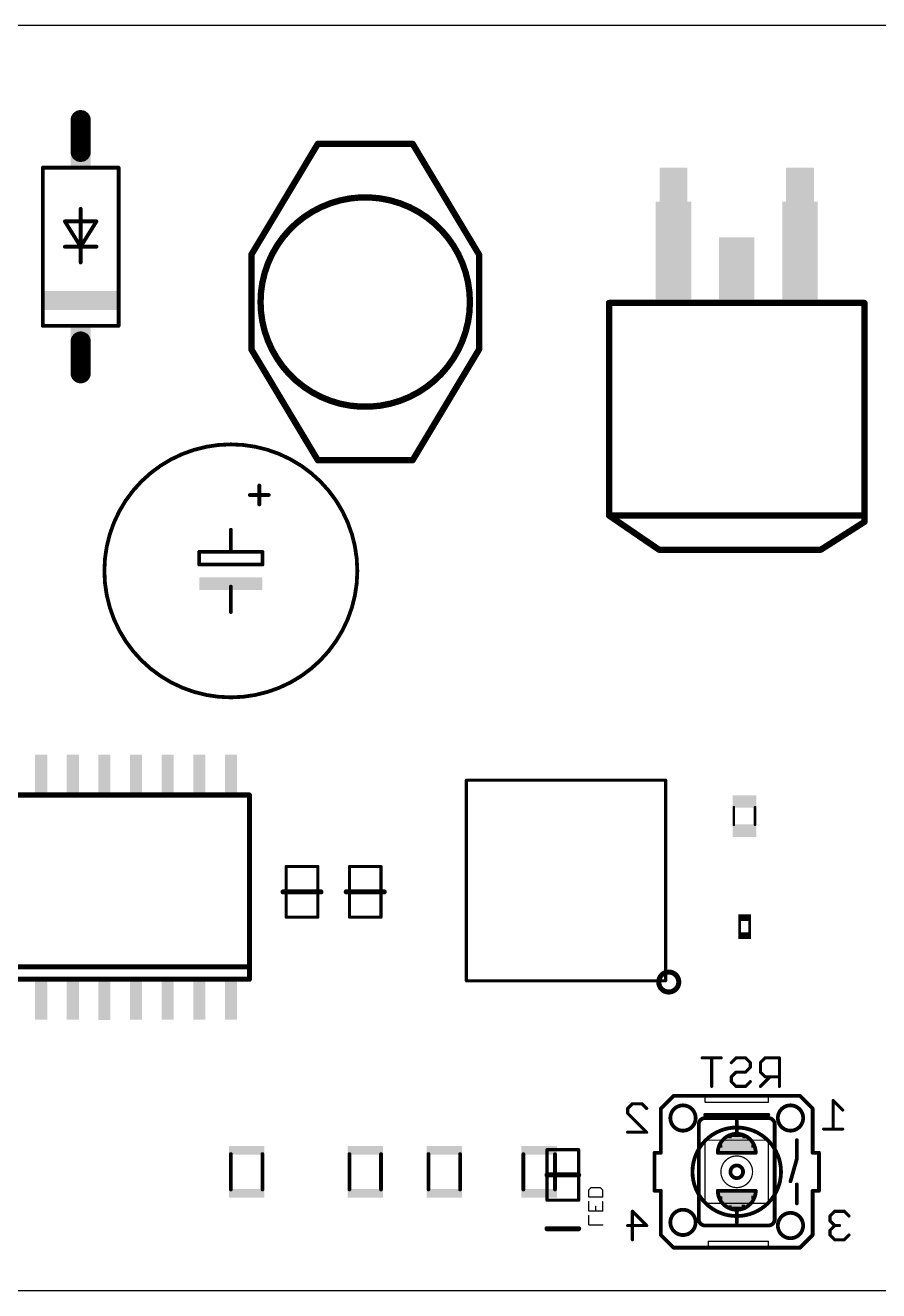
# Model space of a CAD drawing. Extents: x 0 to 105, y 6 to 57.
# Drawn here: x 19.7 to 54, y 6.3 to 57.1 of the extents above; entities that cross this region are included whole.
import ezdxf

# ---------------------------------------------------------------- set-up
doc = ezdxf.new("R2010")
doc.units = 0
doc.header["$MEASUREMENT"] = 0
doc.layers.get('0').update_dxf_attribs({"linetype": 'CONTINUOUS'})
for name, color, linetype in [('20', 53, 'CONTINUOUS'), ('21', 253, 'CONTINUOUS'), ('22', 253, 'CONTINUOUS'), ('26', 253, 'CONTINUOUS'), ('51', 253, 'CONTINUOUS'), ('52', 253, 'CONTINUOUS')]:
    doc.layers.add(name, color=color, linetype=linetype)

# ---------------------------------------------------------------- blocks, each defined once
blk = doc.blocks.new('RECT')
blk.add_solid([(-0.5, -0.5), (0.5, -0.5), (-0.5, 0.5), (0.5, 0.5)])

msp = doc.modelspace()

# ---------------------------------------------------------------- linework, layer by layer
at = {"layer": '20'}
for p, q in [((0, 57.15), (104.775, 57.15)), ((104.755, 6.3375), (0, 6.3375))]:
    msp.add_line(p, q, dxfattribs=at)
at = {"layer": '21'}
for points, const_width in [([(31.4325, 52.3875), (28.7655, 47.9425)], 0.254), ([(35.2425, 52.3875), (37.9095, 47.9425)], 0.254), ([(20.3835, 51.435), (20.3835, 45.085)], 0.1524), ([(23.4315, 51.435), (20.3835, 51.435)], 0.1524), ([(23.4315, 45.085), (23.4315, 51.435)], 0.1524), ([(21.9075, 48.26), (21.9075, 49.784)], 0.1524), ([(21.2725, 49.276), (22.5425, 49.276)], 0.1524), ([(21.9075, 48.26), (21.2725, 49.276)], 0.1524), ([(22.5425, 49.276), (21.9075, 48.26)], 0.1524), ([(21.2725, 48.26), (21.9075, 48.26)], 0.1524), ([(21.9075, 47.625), (21.9075, 48.26)], 0.1524), ([(21.9075, 48.26), (22.5425, 48.26)], 0.1524), ([(28.7655, 47.9425), (28.7655, 44.1325)], 0.254), ([(37.9095, 47.9425), (37.9095, 44.1325)], 0.254), ([(53.3908, 45.9994), (43.1292, 45.9994)], 0.254), ([(43.1292, 45.9994), (43.1292, 44.2214)], 0.254), ([(53.3908, 45.9994), (53.3908, 44.2214)], 0.254), ([(20.3835, 45.085), (23.4315, 45.085)], 0.1524), ([(31.4325, 39.6875), (28.7655, 44.1325)], 0.254), ([(35.2425, 39.6875), (37.9095, 44.1325)], 0.254), ([(29.083, 38.6715), (29.083, 37.9095)], 0.1524), ([(28.702, 38.2905), (29.464, 38.2905)], 0.1524), ([(31.5595, 22.352), (30.0355, 22.352)], 0.2032), ([(34.0995, 22.352), (32.5755, 22.352)], 0.2032), ([(49.53, 13.2715), (46.99, 13.2715)], 0.1524), ([(46.736, 9.2075), (46.736, 13.0175)], 0.1524), ([(49.784, 13.0175), (49.784, 9.2075)], 0.1524), ([(49.53, 8.9535), (46.99, 8.9535)], 0.1524)]:
    msp.add_lwpolyline(points, dxfattribs=dict(at, const_width=const_width))
for points, const_width in [([(31.487, 52.3548, 1), (31.378, 52.4202)], 0.127), ([(35.297, 52.4202, 1), (35.188, 52.3548)], 0.127), ([(20.4216, 51.435, 1), (20.3454, 51.435)], 0.0762), ([(20.3835, 51.4731, 1), (20.3835, 51.3969)], 0.0762), ([(23.4696, 51.435, 1), (23.3934, 51.435)], 0.0762), ([(23.4315, 51.3969, 1), (23.4315, 51.4731)], 0.0762), ([(21.9456, 49.784, 1), (21.8694, 49.784)], 0.0762), ([(31.5595, 49.8475, 0.6369), (31.5595, 42.2275)], 0.254), ([(31.5864, 49.79, 1), (31.5326, 49.905)], 0.127), ([(35.1155, 42.2275, 0.6369), (35.1155, 49.8475)], 0.254), ([(35.1424, 49.905, 1), (35.0886, 49.79)], 0.127), ([(21.2725, 49.3141, 1), (21.2725, 49.2379)], 0.0762), ([(21.3048, 49.2962, 1), (21.2402, 49.2558)], 0.0762), ([(22.5748, 49.2558, 1), (22.5102, 49.2962)], 0.0762), ([(22.5425, 49.2379, 1), (22.5425, 49.3141)], 0.0762), ([(21.2725, 48.2981, 1), (21.2725, 48.2219)], 0.0762), ([(21.9456, 48.26, 1), (21.8694, 48.26)], 0.0762), ([(21.9075, 48.2981, 1), (21.9075, 48.2219)], 0.0762), ([(21.8752, 48.2802, 1), (21.9398, 48.2398)], 0.0762), ([(21.8694, 48.26, 1), (21.9456, 48.26)], 0.0762), ([(21.8752, 48.2398, 1), (21.9398, 48.2802)], 0.0762), ([(21.9075, 48.2219, 1), (21.9075, 48.2981)], 0.0762), ([(22.5425, 48.2219, 1), (22.5425, 48.2981)], 0.0762), ([(28.711, 47.9752, 1), (28.82, 47.9098)], 0.127), ([(28.829, 47.9425, 1), (28.702, 47.9425)], 0.127), ([(37.973, 47.9425, 1), (37.846, 47.9425)], 0.127), ([(37.855, 47.9098, 1), (37.964, 47.9752)], 0.127), ([(21.8694, 47.625, 1), (21.9456, 47.625)], 0.0762), ([(43.1292, 46.0629, 1), (43.1292, 45.9359)], 0.127), ([(43.1927, 45.9994, 1), (43.0657, 45.9994)], 0.127), ([(53.4543, 45.9994, 1), (53.3273, 45.9994)], 0.127), ([(53.3908, 45.9359, 1), (53.3908, 46.0629)], 0.127), ([(20.3835, 45.1231, 1), (20.3835, 45.0469)], 0.0762), ([(20.3454, 45.085, 1), (20.4216, 45.085)], 0.0762), ([(23.3934, 45.085, 1), (23.4696, 45.085)], 0.0762), ([(23.4315, 45.0469, 1), (23.4315, 45.1231)], 0.0762), ([(28.82, 44.1652, 1), (28.711, 44.0998)], 0.127), ([(37.964, 44.0998, 1), (37.855, 44.1652)], 0.127), ([(43.0657, 44.2214, 1), (43.1927, 44.2214)], 0.127), ([(53.3273, 44.2214, 1), (53.4543, 44.2214)], 0.127), ([(28.702, 44.1325, 1), (28.829, 44.1325)], 0.127), ([(37.846, 44.1325, 1), (37.973, 44.1325)], 0.127), ([(31.5326, 42.17, 1), (31.5864, 42.285)], 0.127), ([(35.0886, 42.285, 1), (35.1424, 42.17)], 0.127), ([(27.94, 30.1625, 1), (27.94, 40.3225, 1), (27.94, 30.1625)], 0.1524), ([(31.378, 39.6548, 1), (31.487, 39.7202)], 0.127), ([(35.188, 39.7202, 1), (35.297, 39.6548)], 0.127), ([(29.1211, 38.6715, 1), (29.0449, 38.6715)], 0.0762), ([(28.702, 38.3286, 1), (28.702, 38.2524)], 0.0762), ([(29.464, 38.2524, 1), (29.464, 38.3286)], 0.0762), ([(29.0449, 37.9095, 1), (29.1211, 37.9095)], 0.0762), ([(30.0355, 22.4028, 1), (30.0355, 22.3012)], 0.1016), ([(31.5595, 22.3012, 1), (31.5595, 22.4028)], 0.1016), ([(32.5755, 22.4028, 1), (32.5755, 22.3012)], 0.1016), ([(34.0995, 22.3012, 1), (34.0995, 22.4028)], 0.1016), ([(45.5295, 18.3309, 1), (45.5295, 19.1341, 1), (45.5295, 18.3309)], 0.2032), ([(46.99, 13.2715, 0.4142), (46.736, 13.0175)], 0.1524), ([(46.99, 13.3096, 1), (46.99, 13.2334)], 0.0762), ([(46.99, 13.2334, 1), (46.99, 13.3096)], 0.0762), ([(49.784, 13.0175, 0.4142), (49.53, 13.2715)], 0.1524), ([(49.53, 13.3096, 1), (49.53, 13.2334)], 0.0762), ([(49.53, 13.2334, 1), (49.53, 13.3096)], 0.0762), ([(46.7741, 13.0175, 1), (46.6979, 13.0175)], 0.0762), ([(46.6979, 13.0175, 1), (46.7741, 13.0175)], 0.0762), ([(49.8221, 13.0175, 1), (49.7459, 13.0175)], 0.0762), ([(49.7459, 13.0175, 1), (49.8221, 13.0175)], 0.0762), ([(46.736, 9.2075, 0.4142), (46.99, 8.9535)], 0.1524), ([(46.7741, 9.2075, 1), (46.6979, 9.2075)], 0.0762), ([(46.6979, 9.2075, 1), (46.7741, 9.2075)], 0.0762), ([(49.53, 8.9535, 0.4142), (49.784, 9.2075)], 0.1524), ([(49.8221, 9.2075, 1), (49.7459, 9.2075)], 0.0762), ([(49.7459, 9.2075, 1), (49.8221, 9.2075)], 0.0762), ([(46.99, 8.9916, 1), (46.99, 8.9154)], 0.0762), ([(46.99, 8.9154, 1), (46.99, 8.9916)], 0.0762), ([(49.53, 8.9916, 1), (49.53, 8.9154)], 0.0762), ([(49.53, 8.9154, 1), (49.53, 8.9916)], 0.0762)]:
    msp.add_lwpolyline(points, format="xyb", dxfattribs=dict(at, const_width=const_width))
at = {"layer": '22'}
for points, const_width in [([(46.101, 14.1605), (46.99, 14.1605)], 0.1524), ([(46.99, 14.1605), (49.53, 14.1605)], 0.1524), ([(49.53, 14.1605), (50.419, 14.1605)], 0.1524), ([(46.99, 13.9065), (46.99, 14.1605)], 0.0508), ([(46.99, 13.9065), (49.53, 13.9065)], 0.0508), ([(49.53, 14.1605), (49.53, 13.9065)], 0.0508), ([(45.212, 11.8745), (45.212, 12.1285)], 0.1524), ([(51.308, 11.8745), (51.308, 12.1285)], 0.1524), ([(44.958, 10.3505), (44.958, 11.8745)], 0.1524), ([(45.212, 11.8745), (44.958, 11.8745)], 0.1524), ([(51.562, 11.8745), (51.308, 11.8745)], 0.1524), ([(51.562, 11.8745), (51.562, 10.3505)], 0.1524), ([(41.91, 10.9855), (40.64, 10.9855)], 0.2032), ([(44.958, 10.3505), (45.212, 10.3505)], 0.1524), ([(45.212, 10.3505), (45.212, 10.0965)], 0.1524), ([(51.308, 10.3505), (51.562, 10.3505)], 0.1524), ([(51.308, 10.3505), (51.308, 10.0965)], 0.1524), ([(40.64, 8.8265), (41.91, 8.8265)], 0.2032), ([(47.117, 8.0645), (46.101, 8.0645)], 0.1524), ([(49.53, 8.0645), (47.117, 8.0645)], 0.1524), ([(47.117, 8.3185), (49.53, 8.3185)], 0.0508), ([(47.117, 8.3185), (47.117, 8.0645)], 0.0508), ([(50.419, 8.0645), (49.53, 8.0645)], 0.1524), ([(49.53, 8.3185), (49.53, 8.0645)], 0.0508)]:
    msp.add_lwpolyline(points, dxfattribs=dict(at, const_width=const_width))
for points, const_width in [([(46.101, 14.1986, 1), (46.101, 14.1224)], 0.0762), ([(46.99, 14.1986, 1), (46.99, 14.1224)], 0.0762), ([(46.99, 14.1224, 1), (46.99, 14.1986)], 0.0762), ([(49.53, 14.1986, 1), (49.53, 14.1224)], 0.0762), ([(49.53, 14.1224, 1), (49.53, 14.1986)], 0.0762), ([(50.419, 14.1224, 1), (50.419, 14.1986)], 0.0762), ([(47.0027, 14.1605, 1), (46.9773, 14.1605)], 0.0254), ([(46.99, 13.9192, 1), (46.99, 13.8938)], 0.0254), ([(46.9773, 13.9065, 1), (47.0027, 13.9065)], 0.0254), ([(49.5427, 14.1605, 1), (49.5173, 14.1605)], 0.0254), ([(49.5173, 13.9065, 1), (49.5427, 13.9065)], 0.0254), ([(49.53, 13.8938, 1), (49.53, 13.9192)], 0.0254), ([(48.26, 9.3345, 1), (48.26, 12.8905, 1), (48.26, 9.3345)], 0.1524), ([(45.2501, 12.1285, 1), (45.1739, 12.1285)], 0.0762), ([(51.3461, 12.1285, 1), (51.2699, 12.1285)], 0.0762), ([(44.9961, 11.8745, 1), (44.9199, 11.8745)], 0.0762), ([(44.958, 11.9126, 1), (44.958, 11.8364)], 0.0762), ([(45.1739, 11.8745, 1), (45.2501, 11.8745)], 0.0762), ([(45.212, 11.8364, 1), (45.212, 11.9126)], 0.0762), ([(51.308, 11.9126, 1), (51.308, 11.8364)], 0.0762), ([(51.2699, 11.8745, 1), (51.3461, 11.8745)], 0.0762), ([(51.6001, 11.8745, 1), (51.5239, 11.8745)], 0.0762), ([(51.562, 11.8364, 1), (51.562, 11.9126)], 0.0762), ([(48.26, 10.8585, 1), (48.26, 11.3665, 1), (48.26, 10.8585)], 0.1524), ([(40.64, 11.0363, 1), (40.64, 10.9347)], 0.1016), ([(41.91, 10.9347, 1), (41.91, 11.0363)], 0.1016), ([(44.958, 10.3886, 1), (44.958, 10.3124)], 0.0762), ([(44.9199, 10.3505, 1), (44.9961, 10.3505)], 0.0762), ([(45.2501, 10.3505, 1), (45.1739, 10.3505)], 0.0762), ([(45.212, 10.3124, 1), (45.212, 10.3886)], 0.0762), ([(51.308, 10.3886, 1), (51.308, 10.3124)], 0.0762), ([(51.3461, 10.3505, 1), (51.2699, 10.3505)], 0.0762), ([(51.5239, 10.3505, 1), (51.6001, 10.3505)], 0.0762), ([(51.562, 10.3124, 1), (51.562, 10.3886)], 0.0762), ([(45.1739, 10.0965, 1), (45.2501, 10.0965)], 0.0762), ([(51.2699, 10.0965, 1), (51.3461, 10.0965)], 0.0762), ([(40.64, 8.8773, 1), (40.64, 8.7757)], 0.1016), ([(41.91, 8.7757, 1), (41.91, 8.8773)], 0.1016), ([(46.101, 8.1026, 1), (46.101, 8.0264)], 0.0762), ([(47.117, 8.1026, 1), (47.117, 8.0264)], 0.0762), ([(47.117, 8.0264, 1), (47.117, 8.1026)], 0.0762), ([(47.117, 8.3312, 1), (47.117, 8.3058)], 0.0254), ([(47.1297, 8.3185, 1), (47.1043, 8.3185)], 0.0254), ([(49.53, 8.1026, 1), (49.53, 8.0264)], 0.0762), ([(49.53, 8.0264, 1), (49.53, 8.1026)], 0.0762), ([(49.5427, 8.3185, 1), (49.5173, 8.3185)], 0.0254), ([(49.53, 8.3058, 1), (49.53, 8.3312)], 0.0254), ([(50.419, 8.0264, 1), (50.419, 8.1026)], 0.0762), ([(47.1043, 8.0645, 1), (47.1297, 8.0645)], 0.0254), ([(49.5173, 8.0645, 1), (49.5427, 8.0645)], 0.0254)]:
    msp.add_lwpolyline(points, format="xyb", dxfattribs=dict(at, const_width=const_width))
at = {"layer": '26'}
for points, const_width in [([(47.6357, 15.6855), (46.8731, 15.6855)], 0.127), ([(47.2544, 14.5415), (47.2544, 15.6855)], 0.127), ([(48.0425, 15.4948), (48.2331, 15.6855)], 0.127), ([(48.2331, 15.6855), (48.6144, 15.6855)], 0.127), ([(48.6144, 15.6855), (48.8051, 15.4948)], 0.127), ([(48.8051, 15.3041), (48.6144, 15.1135)], 0.127), ([(48.8051, 15.4948), (48.8051, 15.3041)], 0.127), ([(49.4025, 15.6855), (49.2119, 15.4948)], 0.127), ([(49.2119, 15.4948), (49.2119, 15.1135)], 0.127), ([(49.9745, 15.6855), (49.4025, 15.6855)], 0.127), ([(49.9745, 14.5415), (49.9745, 15.6855)], 0.127), ([(48.2331, 15.1135), (48.0425, 14.9228)], 0.127), ([(48.0425, 14.9228), (48.0425, 14.7322)], 0.127), ([(48.0425, 14.7322), (48.2331, 14.5415)], 0.127), ([(48.6144, 15.1135), (48.2331, 15.1135)], 0.127), ([(48.6144, 14.5415), (48.8051, 14.7322)], 0.127), ([(49.2119, 15.1135), (49.4025, 14.9228)], 0.127), ([(49.5932, 14.9228), (49.2119, 14.5415)], 0.127), ([(49.4025, 14.9228), (49.9745, 14.9228)], 0.127), ([(48.2331, 14.5415), (48.6144, 14.5415)], 0.127), ([(42.3164, 10.3812), (42.4096, 10.4744)], 0.0508), ([(42.3164, 10.1015), (42.3164, 10.3812)], 0.0508), ([(42.4096, 10.4744), (42.7825, 10.4744)], 0.0508), ([(42.7825, 10.4744), (42.8757, 10.3812)], 0.0508), ([(42.8757, 10.3812), (42.8757, 10.1015)], 0.0508), ([(42.8757, 10.1015), (42.3164, 10.1015)], 0.0508), ([(42.3164, 9.5402), (42.3164, 9.9131)], 0.0508), ([(42.596, 9.5402), (42.596, 9.7266)], 0.0508), ([(42.8757, 9.9131), (42.8757, 9.5402)], 0.0508), ([(42.8757, 9.5402), (42.3164, 9.5402)], 0.0508), ([(42.3164, 8.9789), (42.3164, 9.3518)], 0.0508), ([(42.8757, 8.9789), (42.3164, 8.9789)], 0.0508)]:
    msp.add_lwpolyline(points, dxfattribs=dict(at, const_width=const_width))
for points, const_width in [([(46.8731, 15.7172, 1), (46.8731, 15.6537)], 0.0635), ([(47.2861, 15.6855, 1), (47.2226, 15.6855)], 0.0635), ([(47.6357, 15.6537, 1), (47.6357, 15.7172)], 0.0635), ([(48.02, 15.5173, 1), (48.0649, 15.4724)], 0.0635), ([(48.2331, 15.7172, 1), (48.2331, 15.6537)], 0.0635), ([(48.2556, 15.663, 1), (48.2107, 15.7079)], 0.0635), ([(48.6369, 15.7079, 1), (48.592, 15.663)], 0.0635), ([(48.6144, 15.6537, 1), (48.6144, 15.7172)], 0.0635), ([(48.8369, 15.4948, 1), (48.7734, 15.4948)], 0.0635), ([(48.7734, 15.3041, 1), (48.8369, 15.3041)], 0.0635), ([(48.7827, 15.4724, 1), (48.8276, 15.5173)], 0.0635), ([(48.8276, 15.2817, 1), (48.7827, 15.3266)], 0.0635), ([(49.2436, 15.4948, 1), (49.1801, 15.4948)], 0.0635), ([(49.1894, 15.5173, 1), (49.2343, 15.4724)], 0.0635), ([(49.4025, 15.7172, 1), (49.4025, 15.6537)], 0.0635), ([(49.425, 15.663, 1), (49.3801, 15.7079)], 0.0635), ([(50.0063, 15.6855, 1), (49.9427, 15.6855)], 0.0635), ([(49.9745, 15.6537, 1), (49.9745, 15.7172)], 0.0635), ([(48.0742, 14.9228, 1), (48.0107, 14.9228)], 0.0635), ([(48.02, 14.9453, 1), (48.0649, 14.9004)], 0.0635), ([(48.0649, 14.7546, 1), (48.02, 14.7097)], 0.0635), ([(48.0107, 14.7322, 1), (48.0742, 14.7322)], 0.0635), ([(48.2331, 15.1452, 1), (48.2331, 15.0817)], 0.0635), ([(48.2556, 15.091, 1), (48.2107, 15.1359)], 0.0635), ([(48.592, 15.1359, 1), (48.6369, 15.091)], 0.0635), ([(48.6144, 15.0817, 1), (48.6144, 15.1452)], 0.0635), ([(48.8276, 14.7097, 1), (48.7827, 14.7546)], 0.0635), ([(49.1801, 15.1135, 1), (49.2436, 15.1135)], 0.0635), ([(49.2343, 15.1359, 1), (49.1894, 15.091)], 0.0635), ([(49.4025, 14.9546, 1), (49.4025, 14.8911)], 0.0635), ([(49.3801, 14.9004, 1), (49.425, 14.9453)], 0.0635), ([(49.6156, 14.9004, 1), (49.5707, 14.9453)], 0.0635), ([(49.9745, 14.8911, 1), (49.9745, 14.9546)], 0.0635), ([(47.2226, 14.5415, 1), (47.2861, 14.5415)], 0.0635), ([(48.2331, 14.5733, 1), (48.2331, 14.5098)], 0.0635), ([(48.2107, 14.519, 1), (48.2556, 14.564)], 0.0635), ([(48.592, 14.564, 1), (48.6369, 14.519)], 0.0635), ([(48.6144, 14.5098, 1), (48.6144, 14.5733)], 0.0635), ([(49.1894, 14.564, 1), (49.2343, 14.519)], 0.0635), ([(49.9427, 14.5415, 1), (50.0063, 14.5415)], 0.0635), ([(42.3291, 10.3812, 1), (42.3037, 10.3812)], 0.0254), ([(42.3074, 10.3901, 1), (42.3254, 10.3722)], 0.0254), ([(42.4096, 10.4871, 1), (42.4096, 10.4617)], 0.0254), ([(42.4186, 10.4654, 1), (42.4006, 10.4833)], 0.0254), ([(42.7914, 10.4833, 1), (42.7735, 10.4654)], 0.0254), ([(42.7825, 10.4617, 1), (42.7825, 10.4871)], 0.0254), ([(42.8884, 10.3812, 1), (42.863, 10.3812)], 0.0254), ([(42.8667, 10.3722, 1), (42.8847, 10.3901)], 0.0254), ([(42.3164, 10.1142, 1), (42.3164, 10.0888)], 0.0254), ([(42.3037, 10.1015, 1), (42.3291, 10.1015)], 0.0254), ([(42.3291, 9.9131, 1), (42.3037, 9.9131)], 0.0254), ([(42.6087, 9.7266, 1), (42.5833, 9.7266)], 0.0254), ([(42.863, 10.1015, 1), (42.8884, 10.1015)], 0.0254), ([(42.8884, 9.9131, 1), (42.863, 9.9131)], 0.0254), ([(42.8757, 10.0888, 1), (42.8757, 10.1142)], 0.0254), ([(42.3164, 9.5529, 1), (42.3164, 9.5275)], 0.0254), ([(42.3037, 9.5402, 1), (42.3291, 9.5402)], 0.0254), ([(42.3291, 9.3518, 1), (42.3037, 9.3518)], 0.0254), ([(42.5833, 9.5402, 1), (42.6087, 9.5402)], 0.0254), ([(42.863, 9.5402, 1), (42.8884, 9.5402)], 0.0254), ([(42.8757, 9.5275, 1), (42.8757, 9.5529)], 0.0254), ([(42.3164, 8.9916, 1), (42.3164, 8.9662)], 0.0254), ([(42.3037, 8.9789, 1), (42.3291, 8.9789)], 0.0254), ([(42.8757, 8.9662, 1), (42.8757, 8.9916)], 0.0254)]:
    msp.add_lwpolyline(points, format="xyb", dxfattribs=dict(at, const_width=const_width))
at = {"layer": '51'}
for points, const_width in [([(21.9075, 53.34), (21.9075, 52.07)], 0.8128), ([(35.2425, 52.3875), (31.4325, 52.3875)], 0.254), ([(43.1292, 45.9994), (43.1292, 37.465)], 0.254), ([(53.3908, 37.465), (53.3908, 45.9994)], 0.254), ([(21.9075, 43.18), (21.9075, 44.45)], 0.8128), ([(35.2425, 39.6875), (31.4325, 39.6875)], 0.254), ([(43.1292, 37.465), (45.1358, 36.0934)], 0.254), ([(53.3908, 37.465), (43.1292, 37.465)], 0.254), ([(51.6382, 36.0934), (53.3908, 37.211)], 0.254), ([(53.3908, 37.211), (53.3908, 37.465)], 0.254), ([(27.94, 36.8935), (27.94, 36.0045)], 0.1524), ([(27.94, 36.0045), (26.67, 36.0045)], 0.1524), ([(26.67, 36.0045), (26.67, 35.4965)], 0.1524), ([(29.21, 36.0045), (27.94, 36.0045)], 0.1524), ([(29.21, 35.4965), (29.21, 36.0045)], 0.1524), ([(45.1358, 36.0934), (51.6382, 36.0934)], 0.254), ([(26.67, 35.4965), (29.21, 35.4965)], 0.1524), ([(27.94, 34.6075), (27.94, 33.5915)], 0.1524), ([(37.4015, 18.7833), (37.4015, 26.8351)], 0.127), ([(37.4015, 26.8351), (45.4025, 26.8351)], 0.127), ([(45.4025, 26.8351), (45.4025, 18.7833)], 0.127), ([(18.305, 26.2425), (28.685, 26.2425)], 0.2032), ([(28.685, 26.2425), (28.685, 19.3425)], 0.2032), ([(48.1455, 25.044), (48.1455, 25.756)], 0.1016), ([(48.9965, 25.044), (48.9965, 25.756)], 0.1016), ([(30.1625, 23.368), (31.4325, 23.368)], 0.127), ([(30.1625, 21.336), (30.1625, 23.368)], 0.127), ([(31.4325, 23.368), (31.4325, 21.336)], 0.127), ([(32.7025, 23.368), (33.9725, 23.368)], 0.127), ([(32.7025, 21.336), (32.7025, 23.368)], 0.127), ([(33.9725, 23.368), (33.9725, 21.336)], 0.127), ([(31.4325, 21.336), (30.1625, 21.336)], 0.127), ([(33.9725, 21.336), (32.7025, 21.336)], 0.127), ([(48.3775, 20.53), (48.3775, 21.38)], 0.1016), ([(48.7775, 21.38), (48.7775, 20.53)], 0.1016), ([(28.685, 19.3425), (18.305, 19.3425)], 0.2032), ([(28.685, 19.3425), (28.685, 18.8425)], 0.2032), ([(28.685, 18.8425), (18.305, 18.8425)], 0.2032), ([(45.4025, 18.7833), (37.4015, 18.7833)], 0.127), ([(48.26, 12.6365), (48.26, 13.1445)], 0.1524), ([(27.94, 11.8237), (27.94, 10.4013)], 0.1524), ([(29.21, 11.8237), (29.21, 10.4013)], 0.1524), ([(32.7025, 11.8237), (32.7025, 10.4013)], 0.1524), ([(33.9725, 11.8237), (33.9725, 10.4013)], 0.1524), ([(35.8775, 10.4013), (35.8775, 11.8237)], 0.1524), ([(37.1475, 10.4013), (37.1475, 11.8237)], 0.1524), ([(39.6875, 11.8237), (39.6875, 10.4013)], 0.1524), ([(40.9575, 11.8237), (40.9575, 10.4013)], 0.1524), ([(47.498, 11.8745), (49.022, 11.8745)], 0.1524), ([(47.498, 10.3505), (49.022, 10.3505)], 0.1524), ([(48.26, 9.5885), (48.26, 9.0805)], 0.1524)]:
    msp.add_lwpolyline(points, dxfattribs=dict(at, const_width=const_width))
for points, const_width in [([(22.1107, 53.34, 1), (21.7043, 53.34)], 0.4064), ([(31.4325, 52.451, 1), (31.4325, 52.324)], 0.127), ([(35.2425, 52.324, 1), (35.2425, 52.451)], 0.127), ([(21.7043, 52.07, 1), (22.1107, 52.07)], 0.4064), ([(35.1155, 49.8475, 0.2218), (31.5595, 49.8475)], 0.254), ([(31.5326, 49.905, 1), (31.5864, 49.79)], 0.127), ([(35.0886, 49.79, 1), (35.1424, 49.905)], 0.127), ([(43.1927, 45.9994, 1), (43.0657, 45.9994)], 0.127), ([(53.4543, 45.9994, 1), (53.3273, 45.9994)], 0.127), ([(22.1107, 44.45, 1), (21.7043, 44.45)], 0.4064), ([(21.7043, 43.18, 1), (22.1107, 43.18)], 0.4064), ([(31.5595, 42.2275, 0.2218), (35.1155, 42.2275)], 0.254), ([(31.5864, 42.285, 1), (31.5326, 42.17)], 0.127), ([(35.1424, 42.17, 1), (35.0886, 42.285)], 0.127), ([(31.4325, 39.751, 1), (31.4325, 39.624)], 0.127), ([(35.2425, 39.624, 1), (35.2425, 39.751)], 0.127), ([(43.165, 37.5174, 1), (43.0934, 37.4126)], 0.127), ([(43.1292, 37.5285, 1), (43.1292, 37.4015)], 0.127), ([(43.0657, 37.465, 1), (43.1927, 37.465)], 0.127), ([(53.4543, 37.465, 1), (53.3273, 37.465)], 0.127), ([(53.3273, 37.465, 1), (53.4543, 37.465)], 0.127), ([(53.3273, 37.211, 1), (53.4543, 37.211)], 0.127), ([(53.4249, 37.1575, 1), (53.3567, 37.2645)], 0.127), ([(53.3908, 37.4015, 1), (53.3908, 37.5285)], 0.127), ([(27.9781, 36.8935, 1), (27.9019, 36.8935)], 0.0762), ([(26.67, 36.0426, 1), (26.67, 35.9664)], 0.0762), ([(26.7081, 36.0045, 1), (26.6319, 36.0045)], 0.0762), ([(27.94, 36.0426, 1), (27.94, 35.9664)], 0.0762), ([(27.94, 35.9664, 1), (27.94, 36.0426)], 0.0762), ([(29.2481, 36.0045, 1), (29.1719, 36.0045)], 0.0762), ([(29.21, 35.9664, 1), (29.21, 36.0426)], 0.0762), ([(45.1358, 36.1569, 1), (45.1358, 36.0299)], 0.127), ([(45.1, 36.041, 1), (45.1716, 36.1458)], 0.127), ([(51.6041, 36.1469, 1), (51.6723, 36.0399)], 0.127), ([(51.6382, 36.0299, 1), (51.6382, 36.1569)], 0.127), ([(26.67, 35.5346, 1), (26.67, 35.4584)], 0.0762), ([(27.9019, 36.0045, 1), (27.9781, 36.0045)], 0.0762), ([(29.21, 35.4584, 1), (29.21, 35.5346)], 0.0762), ([(26.6319, 35.4965, 1), (26.7081, 35.4965)], 0.0762), ([(29.1719, 35.4965, 1), (29.2481, 35.4965)], 0.0762), ([(27.9781, 34.6075, 1), (27.9019, 34.6075)], 0.0762), ([(27.9019, 33.5915, 1), (27.9781, 33.5915)], 0.0762), ([(37.4333, 26.8351, 1), (37.3697, 26.8351)], 0.0635), ([(37.4015, 26.8668, 1), (37.4015, 26.8034)], 0.0635), ([(45.4343, 26.8351, 1), (45.3708, 26.8351)], 0.0635), ([(45.4025, 26.8034, 1), (45.4025, 26.8668)], 0.0635), ([(28.7358, 26.2425, 1), (28.6342, 26.2425)], 0.1016), ([(28.685, 26.1917, 1), (28.685, 26.2933)], 0.1016), ([(48.1709, 25.756, 1), (48.1201, 25.756)], 0.0508), ([(49.0219, 25.756, 1), (48.9711, 25.756)], 0.0508), ([(48.1201, 25.044, 1), (48.1709, 25.044)], 0.0508), ([(48.9711, 25.044, 1), (49.0219, 25.044)], 0.0508), ([(30.1625, 23.3998, 1), (30.1625, 23.3363)], 0.0635), ([(30.1943, 23.368, 1), (30.1308, 23.368)], 0.0635), ([(31.4642, 23.368, 1), (31.4008, 23.368)], 0.0635), ([(31.4325, 23.3363, 1), (31.4325, 23.3998)], 0.0635), ([(32.7343, 23.368, 1), (32.6707, 23.368)], 0.0635), ([(32.7025, 23.3998, 1), (32.7025, 23.3363)], 0.0635), ([(34.0043, 23.368, 1), (33.9408, 23.368)], 0.0635), ([(33.9725, 23.3363, 1), (33.9725, 23.3998)], 0.0635), ([(30.1625, 21.3678, 1), (30.1625, 21.3043)], 0.0635), ([(30.1308, 21.336, 1), (30.1943, 21.336)], 0.0635), ([(31.4008, 21.336, 1), (31.4642, 21.336)], 0.0635), ([(31.4325, 21.3043, 1), (31.4325, 21.3678)], 0.0635), ([(32.6707, 21.336, 1), (32.7343, 21.336)], 0.0635), ([(32.7025, 21.3678, 1), (32.7025, 21.3043)], 0.0635), ([(33.9408, 21.336, 1), (34.0043, 21.336)], 0.0635), ([(33.9725, 21.3043, 1), (33.9725, 21.3678)], 0.0635), ([(48.4029, 21.38, 1), (48.3521, 21.38)], 0.0508), ([(48.8029, 21.38, 1), (48.7521, 21.38)], 0.0508), ([(48.3521, 20.53, 1), (48.4029, 20.53)], 0.0508), ([(48.7521, 20.53, 1), (48.8029, 20.53)], 0.0508), ([(28.7358, 19.3425, 1), (28.6342, 19.3425)], 0.1016), ([(28.6342, 19.3425, 1), (28.7358, 19.3425)], 0.1016), ([(28.685, 19.2917, 1), (28.685, 19.3933)], 0.1016), ([(28.6342, 18.8425, 1), (28.7358, 18.8425)], 0.1016), ([(28.685, 18.7917, 1), (28.685, 18.8933)], 0.1016), ([(37.3697, 18.7833, 1), (37.4333, 18.7833)], 0.0635), ([(37.4015, 18.815, 1), (37.4015, 18.7516)], 0.0635), ([(45.3708, 18.7833, 1), (45.4343, 18.7833)], 0.0635), ([(45.4025, 18.7516, 1), (45.4025, 18.815)], 0.0635), ([(48.2981, 13.1445, 1), (48.2219, 13.1445)], 0.0762), ([(49.022, 11.8745, 1), (47.498, 11.8745)], 0.1524), ([(48.2219, 12.6365, 1), (48.2981, 12.6365)], 0.0762), ([(27.9781, 11.8237, 1), (27.9019, 11.8237)], 0.0762), ([(29.2481, 11.8237, 1), (29.1719, 11.8237)], 0.0762), ([(32.7406, 11.8237, 1), (32.6644, 11.8237)], 0.0762), ([(34.0106, 11.8237, 1), (33.9344, 11.8237)], 0.0762), ([(35.9156, 11.8237, 1), (35.8394, 11.8237)], 0.0762), ([(37.1856, 11.8237, 1), (37.1094, 11.8237)], 0.0762), ([(39.7256, 11.8237, 1), (39.6494, 11.8237)], 0.0762), ([(40.9956, 11.8237, 1), (40.9194, 11.8237)], 0.0762), ([(47.498, 11.9126, 1), (47.498, 11.8364)], 0.0762), ([(47.4599, 11.8745, 1), (47.5361, 11.8745)], 0.0762), ([(48.9839, 11.8745, 1), (49.0601, 11.8745)], 0.0762), ([(49.022, 11.8364, 1), (49.022, 11.9126)], 0.0762), ([(27.9019, 10.4013, 1), (27.9781, 10.4013)], 0.0762), ([(29.1719, 10.4013, 1), (29.2481, 10.4013)], 0.0762), ([(32.6644, 10.4013, 1), (32.7406, 10.4013)], 0.0762), ([(33.9344, 10.4013, 1), (34.0106, 10.4013)], 0.0762), ([(35.8394, 10.4013, 1), (35.9156, 10.4013)], 0.0762), ([(37.1094, 10.4013, 1), (37.1856, 10.4013)], 0.0762), ([(39.6494, 10.4013, 1), (39.7256, 10.4013)], 0.0762), ([(40.9194, 10.4013, 1), (40.9956, 10.4013)], 0.0762), ([(47.498, 10.3886, 1), (47.498, 10.3124)], 0.0762), ([(47.498, 10.3505, 1), (49.022, 10.3505)], 0.1524), ([(47.5361, 10.3505, 1), (47.4599, 10.3505)], 0.0762), ([(49.0601, 10.3505, 1), (48.9839, 10.3505)], 0.0762), ([(49.022, 10.3124, 1), (49.022, 10.3886)], 0.0762), ([(48.2981, 9.5885, 1), (48.2219, 9.5885)], 0.0762), ([(48.2219, 9.0805, 1), (48.2981, 9.0805)], 0.0762)]:
    msp.add_lwpolyline(points, format="xyb", dxfattribs=dict(at, const_width=const_width))
at = {"layer": '52'}
for points, const_width in [([(45.212, 13.6525), (45.72, 14.1605)], 0.1524), ([(45.72, 14.1605), (46.101, 14.1605)], 0.1524), ([(50.8, 14.1605), (50.419, 14.1605)], 0.1524), ([(50.8, 14.1605), (51.308, 13.6525)], 0.1524), ([(43.8779, 13.6533), (44.0685, 13.844)], 0.127), ([(44.0685, 13.844), (44.4498, 13.844)], 0.127), ([(44.4498, 13.844), (44.6405, 13.6533)], 0.127), ([(45.212, 12.1285), (45.212, 13.6525)], 0.1524), ([(51.308, 13.6525), (51.308, 12.1285)], 0.1524), ([(52.5145, 13.5897), (52.1332, 13.971)], 0.127), ([(52.1332, 13.971), (52.1332, 12.827)], 0.127), ([(43.8779, 13.4627), (43.8779, 13.6533)], 0.127), ([(44.6405, 12.7), (43.8779, 13.4627)], 0.127), ([(46.99, 13.3985), (49.53, 13.3985)], 0.1524), ([(43.8779, 12.7), (44.6405, 12.7)], 0.127), ([(52.5145, 12.827), (51.7519, 12.827)], 0.127), ([(46.99, 9.8425), (46.99, 12.3825)], 0.0508), ([(49.53, 12.3825), (46.99, 12.3825)], 0.0508), ([(49.53, 12.3825), (49.53, 9.8425)], 0.0508), ([(50.673, 12.3825), (50.673, 11.6205)], 0.1524), ([(41.91, 12.0015), (40.64, 12.0015)], 0.127), ([(40.64, 12.0015), (40.64, 9.9695)], 0.127), ([(41.91, 9.9695), (41.91, 12.0015)], 0.127), ([(50.673, 11.6205), (50.419, 10.7315)], 0.1524), ([(50.673, 10.6045), (50.673, 9.8425)], 0.1524), ([(45.212, 8.5725), (45.212, 10.0965)], 0.1524), ([(51.308, 8.5725), (51.308, 10.0965)], 0.1524), ([(40.64, 9.9695), (41.91, 9.9695)], 0.127), ([(46.99, 9.8425), (49.53, 9.8425)], 0.0508), ([(44.0685, 8.382), (44.0685, 9.526)], 0.127), ([(44.0685, 9.526), (44.6405, 8.954)], 0.127), ([(52.1965, 9.526), (52.0059, 9.3353)], 0.127), ([(52.0059, 9.3353), (52.0059, 9.1447)], 0.127), ([(52.0059, 9.1447), (52.1965, 8.954)], 0.127), ([(52.5778, 9.526), (52.1965, 9.526)], 0.127), ([(52.7685, 9.3353), (52.5778, 9.526)], 0.127), ([(44.6405, 8.954), (43.8779, 8.954)], 0.127), ([(45.72, 8.0645), (45.212, 8.5725)], 0.1524), ([(49.53, 8.9535), (46.99, 8.9535)], 0.1524), ([(50.8, 8.0645), (51.308, 8.5725)], 0.1524), ([(52.1965, 8.954), (52.0059, 8.7633)], 0.127), ([(52.0059, 8.7633), (52.0059, 8.5727)], 0.127), ([(52.1965, 8.954), (52.3872, 8.954)], 0.127), ([(45.72, 8.0645), (46.101, 8.0645)], 0.1524), ([(50.8, 8.0645), (50.419, 8.0645)], 0.1524), ([(52.0059, 8.5727), (52.1965, 8.382)], 0.127), ([(52.1965, 8.382), (52.5778, 8.382)], 0.127), ([(52.5778, 8.382), (52.7685, 8.5727)], 0.127)]:
    msp.add_lwpolyline(points, dxfattribs=dict(at, const_width=const_width))
for points, const_width in [([(45.72, 14.1986, 1), (45.72, 14.1224)], 0.0762), ([(45.7469, 14.1336, 1), (45.6931, 14.1874)], 0.0762), ([(46.101, 14.1224, 1), (46.101, 14.1986)], 0.0762), ([(50.419, 14.1986, 1), (50.419, 14.1224)], 0.0762), ([(50.8269, 14.1874, 1), (50.7731, 14.1336)], 0.0762), ([(50.8, 14.1224, 1), (50.8, 14.1986)], 0.0762), ([(44.0685, 13.8757, 1), (44.0685, 13.8122)], 0.0635), ([(44.091, 13.8215, 1), (44.0461, 13.8664)], 0.0635), ([(44.4723, 13.8664, 1), (44.4274, 13.8215)], 0.0635), ([(44.4498, 13.8122, 1), (44.4498, 13.8757)], 0.0635), ([(45.2501, 13.6525, 1), (45.1739, 13.6525)], 0.0762), ([(46.101, 12.7635, 1), (46.101, 13.7795, 1), (46.101, 12.7635)], 0.1524), ([(50.419, 12.7635, 1), (50.419, 13.7795, 1), (50.419, 12.7635)], 0.1524), ([(51.3461, 13.6525, 1), (51.2699, 13.6525)], 0.0762), ([(52.1649, 13.971, 1), (52.1014, 13.971)], 0.0635), ([(52.1556, 13.9934, 1), (52.1107, 13.9485)], 0.0635), ([(43.9096, 13.6533, 1), (43.8461, 13.6533)], 0.0635), ([(43.8461, 13.4627, 1), (43.9096, 13.4627)], 0.0635), ([(43.8554, 13.6758, 1), (43.9003, 13.6309)], 0.0635), ([(43.9003, 13.4851, 1), (43.8554, 13.4402)], 0.0635), ([(44.618, 13.6309, 1), (44.663, 13.6758)], 0.0635), ([(45.1851, 13.6794, 1), (45.2389, 13.6256)], 0.0762), ([(46.99, 13.4366, 1), (46.99, 13.3604)], 0.0762), ([(49.53, 13.3604, 1), (49.53, 13.4366)], 0.0762), ([(51.2811, 13.6256, 1), (51.3349, 13.6794)], 0.0762), ([(52.492, 13.5672, 1), (52.537, 13.6121)], 0.0635), ([(43.8779, 12.7318, 1), (43.8779, 12.6683)], 0.0635), ([(44.618, 12.6775, 1), (44.663, 12.7225)], 0.0635), ([(44.6405, 12.6683, 1), (44.6405, 12.7318)], 0.0635), ([(51.7519, 12.8588, 1), (51.7519, 12.7952)], 0.0635), ([(52.1014, 12.827, 1), (52.1649, 12.827)], 0.0635), ([(52.5145, 12.7952, 1), (52.5145, 12.8588)], 0.0635), ([(47.0027, 12.3825, 1), (46.9773, 12.3825)], 0.0254), ([(46.99, 12.3952, 1), (46.99, 12.3698)], 0.0254), ([(49.5427, 12.3825, 1), (49.5173, 12.3825)], 0.0254), ([(49.53, 12.3698, 1), (49.53, 12.3952)], 0.0254), ([(50.7111, 12.3825, 1), (50.6349, 12.3825)], 0.0762), ([(40.64, 12.0333, 1), (40.64, 11.9697)], 0.0635), ([(40.6718, 12.0015, 1), (40.6082, 12.0015)], 0.0635), ([(41.9418, 12.0015, 1), (41.8783, 12.0015)], 0.0635), ([(41.91, 11.9697, 1), (41.91, 12.0333)], 0.0635), ([(45.1739, 12.1285, 1), (45.2501, 12.1285)], 0.0762), ([(48.26, 10.4775, 1), (48.26, 11.7475, 1), (48.26, 10.4775)], 0.0508), ([(50.7096, 11.61, 1), (50.6364, 11.631)], 0.0762), ([(51.2699, 12.1285, 1), (51.3461, 12.1285)], 0.0762), ([(50.6349, 11.6205, 1), (50.7111, 11.6205)], 0.0762), ([(50.3824, 10.742, 1), (50.4556, 10.721)], 0.0762), ([(50.7111, 10.6045, 1), (50.6349, 10.6045)], 0.0762), ([(45.2501, 10.0965, 1), (45.1739, 10.0965)], 0.0762), ([(51.3461, 10.0965, 1), (51.2699, 10.0965)], 0.0762), ([(40.64, 10.0013, 1), (40.64, 9.9377)], 0.0635), ([(40.6082, 9.9695, 1), (40.6718, 9.9695)], 0.0635), ([(41.8783, 9.9695, 1), (41.9418, 9.9695)], 0.0635), ([(41.91, 9.9377, 1), (41.91, 10.0013)], 0.0635), ([(46.101, 8.5725, 1), (46.101, 9.5885, 1), (46.101, 8.5725)], 0.1524), ([(46.99, 9.8552, 1), (46.99, 9.8298)], 0.0254), ([(46.9773, 9.8425, 1), (47.0027, 9.8425)], 0.0254), ([(49.5173, 9.8425, 1), (49.5427, 9.8425)], 0.0254), ([(49.53, 9.8298, 1), (49.53, 9.8552)], 0.0254), ([(50.6349, 9.8425, 1), (50.7111, 9.8425)], 0.0762), ([(44.1003, 9.526, 1), (44.0368, 9.526)], 0.0635), ([(44.091, 9.5484, 1), (44.0461, 9.5035)], 0.0635), ([(50.419, 8.4455, 1), (50.419, 9.4615, 1), (50.419, 8.4455)], 0.1524), ([(52.0376, 9.3353, 1), (51.9741, 9.3353)], 0.0635), ([(51.9741, 9.1447, 1), (52.0376, 9.1447)], 0.0635), ([(51.9834, 9.3578, 1), (52.0283, 9.3129)], 0.0635), ([(52.0283, 9.1671, 1), (51.9834, 9.1222)], 0.0635), ([(52.1965, 9.5577, 1), (52.1965, 9.4942)], 0.0635), ([(52.219, 9.5035, 1), (52.1741, 9.5484)], 0.0635), ([(52.6003, 9.5484, 1), (52.5554, 9.5035)], 0.0635), ([(52.5778, 9.4942, 1), (52.5778, 9.5577)], 0.0635), ([(52.746, 9.3129, 1), (52.791, 9.3578)], 0.0635), ([(43.8779, 8.9857, 1), (43.8779, 8.9222)], 0.0635), ([(44.618, 8.9315, 1), (44.663, 8.9764)], 0.0635), ([(44.6405, 8.9222, 1), (44.6405, 8.9857)], 0.0635), ([(45.2389, 8.5994, 1), (45.1851, 8.5456)], 0.0762), ([(46.99, 8.9916, 1), (46.99, 8.9154)], 0.0762), ([(49.53, 8.9154, 1), (49.53, 8.9916)], 0.0762), ([(51.3349, 8.5456, 1), (51.2811, 8.5994)], 0.0762), ([(52.0376, 8.7633, 1), (51.9741, 8.7633)], 0.0635), ([(51.9834, 8.7858, 1), (52.0283, 8.7409)], 0.0635), ([(52.1965, 8.9857, 1), (52.1965, 8.9222)], 0.0635), ([(52.219, 8.9315, 1), (52.1741, 8.9764)], 0.0635), ([(52.1741, 8.9315, 1), (52.219, 8.9764)], 0.0635), ([(52.3872, 8.9222, 1), (52.3872, 8.9857)], 0.0635), ([(44.0368, 8.382, 1), (44.1003, 8.382)], 0.0635), ([(45.1739, 8.5725, 1), (45.2501, 8.5725)], 0.0762), ([(45.72, 8.1026, 1), (45.72, 8.0264)], 0.0762), ([(46.101, 8.0264, 1), (46.101, 8.1026)], 0.0762), ([(50.419, 8.1026, 1), (50.419, 8.0264)], 0.0762), ([(50.8, 8.0264, 1), (50.8, 8.1026)], 0.0762), ([(51.2699, 8.5725, 1), (51.3461, 8.5725)], 0.0762), ([(51.9741, 8.5727, 1), (52.0376, 8.5727)], 0.0635), ([(52.0283, 8.5951, 1), (51.9834, 8.5502)], 0.0635), ([(52.1965, 8.4138, 1), (52.1965, 8.3502)], 0.0635), ([(52.1741, 8.3595, 1), (52.219, 8.4045)], 0.0635), ([(52.5554, 8.4045, 1), (52.6003, 8.3595)], 0.0635), ([(52.5778, 8.3502, 1), (52.5778, 8.4138)], 0.0635), ([(52.791, 8.5502, 1), (52.746, 8.5951)], 0.0635), ([(45.6931, 8.0376, 1), (45.7469, 8.0914)], 0.0762), ([(50.7731, 8.0914, 1), (50.8269, 8.0376)], 0.0762)]:
    msp.add_lwpolyline(points, format="xyb", dxfattribs=dict(at, const_width=const_width))

# ---------------------------------------------------------------- block references
at = {"layer": '21'}
for p, xscale, yscale, rotation in [((21.9075, 51.7144), 0.5588, 0.8128, 90), ((45.72, 47.3964), 1.4224, 2.4892, 180), ((48.26, 47.3964), 1.4224, 2.4892, 180), ((50.8, 47.3964), 1.4224, 2.4892, 180), ((21.9075, 46.101), 0.762, 3.048, 90), ((21.9075, 44.8056), 0.5588, 0.8128, 90)]:
    msp.add_blockref('RECT', p, dxfattribs=dict(at, xscale=xscale, yscale=yscale, rotation=rotation))
at = {"layer": '51'}
for p, xscale, yscale, rotation in [((45.72, 50.7238), 1.1176, 1.4224, 180), ((50.8, 50.7238), 1.1176, 1.4224, 180), ((45.72, 49.3522), 1.4224, 1.4224, 180), ((50.8, 49.3522), 1.4224, 1.4224, 180), ((27.94, 34.7345), 0.508, 2.54, 270), ((48.5724, 25.9803), 0.5001, 0.95, 90), ((48.5724, 24.8118), 0.5001, 0.95, 90), ((48.5775, 21.3175), 0.275, 0.5, 270), ((48.5775, 20.5925), 0.275, 0.5, 270), ((47.6123, 12.1412), 0.127, 0.127, 90), ((48.26, 12.2555), 0.254, 1.27, 90), ((48.26, 12.446), 0.127, 1.016, 90), ((47.9933, 12.5222), 0.127, 0.127, 90), ((48.26, 12.573), 0.127, 0.508, 90), ((48.5521, 12.5222), 0.127, 0.127, 90), ((48.9077, 12.1412), 0.127, 0.127, 90), ((28.575, 11.9761), 0.3556, 1.4224, 90), ((33.3375, 11.9761), 0.3556, 1.4224, 90), ((36.5125, 11.9761), 0.3556, 1.4224, 270), ((40.3225, 11.9761), 0.3556, 1.4224, 90), ((48.26, 12.0015), 0.254, 1.524, 90), ((28.575, 10.2489), 0.3556, 1.4224, 90), ((33.3375, 10.2489), 0.3556, 1.4224, 90), ((36.5125, 10.2489), 0.3556, 1.4224, 270), ((40.3225, 10.2489), 0.3556, 1.4224, 90), ((48.26, 10.2235), 0.254, 1.524, 90), ((47.6123, 10.0584), 0.127, 0.127, 90), ((48.26, 9.9695), 0.254, 1.27, 90), ((48.26, 9.779), 0.127, 1.016, 90), ((47.9933, 9.7028), 0.127, 0.127, 90), ((48.26, 9.652), 0.127, 0.508, 90), ((48.5267, 9.7282), 0.127, 0.127, 90), ((48.9077, 10.0838), 0.127, 0.127, 90)]:
    msp.add_blockref('RECT', p, dxfattribs=dict(at, xscale=xscale, yscale=yscale, rotation=rotation))
for p, xscale, yscale in [((20.3184, 27.1044), 0.4935, 1.5163), ((21.5899, 27.1028), 0.4905, 1.5194), ((22.8592, 27.1061), 0.4918, 1.5128), ((24.1304, 27.1061), 0.4895, 1.5129), ((25.4001, 27.1029), 0.4899, 1.5193), ((26.6721, 27.1053), 0.4859, 1.5143), ((27.9419, 27.1043), 0.4863, 1.5164), ((20.3195, 17.9817), 0.4912, 1.5214), ((21.5888, 17.9795), 0.4926, 1.5259), ((22.8592, 17.9778), 0.4917, 1.5292), ((24.13, 17.9822), 0.4902, 1.5205), ((25.4011, 17.9791), 0.4881, 1.5267), ((26.6709, 17.9809), 0.4885, 1.5231), ((27.9421, 17.9798), 0.4861, 1.5252)]:
    msp.add_blockref('RECT', p, dxfattribs=dict(at, xscale=xscale, yscale=yscale))

doc.saveas('drawing.dxf')
